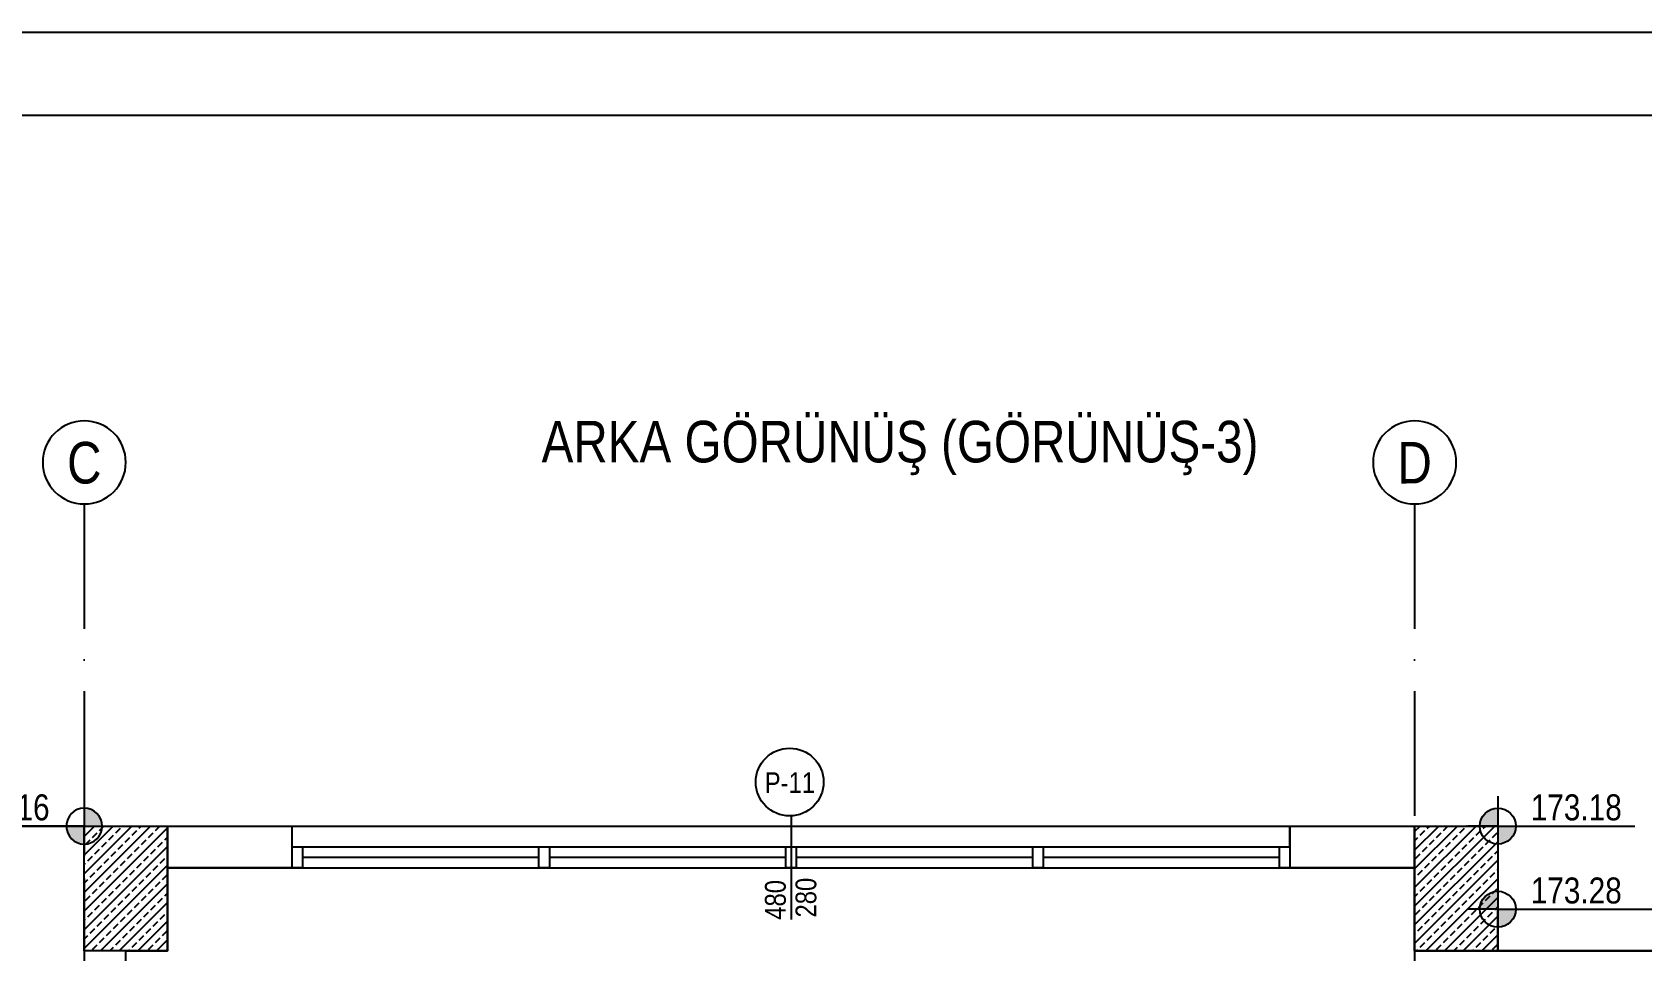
# Model space of a CAD drawing. Header units: millimetres. Extents: x 82776 to 137242, y 11666 to 27998.
# Drawn here: x 103082 to 103856, y 23112 to 23554 of the extents above; entities that cross this region are included whole.
import ezdxf
from ezdxf.enums import TextEntityAlignment as Align

# ---------------------------------------------------------------- set-up
doc = ezdxf.new("R2010")
doc.units = ezdxf.units.MM
doc.linetypes.add('ACAD_ISO10W100', pattern=[18, 12, -3, 0, -3])
doc.layers.add('0_IFC_Area', color=100, linetype='Continuous', plot=False)
for name, color, linetype in [('0_IFC_Elevation_5', 252, 'Continuous'), ('0_IFC_Grid', 14, 'ACAD_ISO10W100'), ('0_IFC_Grid_Text_100', 14, 'Continuous'), ('0_IFC_Hatch_Structure', 251, 'Continuous'), ('0_IFC_Legend_Viewport', 7, 'Continuous'), ('0_IFC_Notation_Level_200', 160, 'Continuous'), ('0_IFC_Notation_Section_50', 10, 'Continuous'), ('0_IFC_Window_Text', 60, 'Continuous'), ('1_IFC_Concrete_Section', 50, 'Continuous'), ('2_IFC_Wall', 130, 'Continuous'), ('3_IFC_Window', 136, 'Continuous')]:
    doc.layers.add(name, color=color, linetype=linetype)
doc.styles.add('ARIAL-NARROW', font='ARIALN.TTF')
doc.styles.add('IFC_TEXT', font='ARIALN.TTF')
pattern_1 = [(225, (-98017.972, -21881.323), (4.49012806, -4.49012806), []), (225, (-98022.462, -21881.323), (4.49012806, -4.49012806), [3.175, -1.5875])]

# ---------------------------------------------------------------- blocks, each defined once
blk = doc.blocks.new('*U48')
at = {"layer": '0_IFC_Legend_Viewport', "transparency": 33554687}
blk.add_lwpolyline([(-2913.29, 2920), (0, 2920), (0, 0), (-2913.29, 0)], close=True, dxfattribs=at)
at = {"style": 'IFC_TEXT'}
for tag, p in [('PAFTA', (-2283.68, 17.92)), ('KOT', (-1159.06, 17.96)), ('OLCEK', (-110.45, 17.91))]:
    blk.add_attdef(tag, p, '', height=35, dxfattribs=at)
blk = doc.blocks.new('B NK ST')
at = {"layer": '0_IFC_Hatch_Structure', "transparency": 33554687}
h = blk.add_hatch(dxfattribs=at)
h.set_pattern_fill('ANSI33', color=256, angle=180)
h.set_pattern_definition(pattern_1)
h.paths.add_polyline_path([(0, 1230), (40, 1230), (40, 1170), (0, 1170)])
h = blk.add_hatch(dxfattribs=at)
h.set_pattern_fill('ANSI33', color=256, angle=180)
h.set_pattern_definition(pattern_1)
h.paths.add_polyline_path([(639.99, 1230), (679.99, 1230), (679.99, 1170), (639.99, 1170)])
at = {"layer": '1_IFC_Concrete_Section'}
for points in [[(0, 1230), (40, 1230), (40, 1170), (0, 1170)], [(639.99, 1230), (679.99, 1230), (679.99, 1170), (639.99, 1170)]]:
    blk.add_lwpolyline(points, close=True, dxfattribs=at)
blk = doc.blocks.new('B ZK PLAN')
at = {"layer": '2_IFC_Wall', "elevation": 425.74}
for points in [[(0, 0), (599.99, 0), (599.99, -20), (0, -20)], [(639.99, -40), (1279.98, -40), (1279.98, -60), (639.99, -60)]]:
    blk.add_lwpolyline(points, close=True, dxfattribs=at)
blk = doc.blocks.new('B_ZK_NET ALAN')
at = {"layer": '0_IFC_Area'}
blk.add_lwpolyline([(1310.01, -640), (-20, -640), (-20, -40), (0, -40), (0, 0), (599.99, 0), (599.99, -40), (1310.01, -40)], close=True, dxfattribs=at)
blk = doc.blocks.new('0_IFC_AXIS_TEXT_100')
at = {"layer": '0_IFC_Grid_Text_100'}
blk.add_circle((0, 1000), 1000, dxfattribs=at)
at = {"layer": '0_IFC_Grid_Text_100', "style": 'IFC_TEXT'}
blk.add_attdef('AXIS_NO', text='', height=1000, dxfattribs=at).set_placement((0, 993), align=Align.MIDDLE_CENTER)
blk = doc.blocks.new('B_ZK AKS')
at = {"layer": '0_IFC_Grid', "ltscale": 5}
for points in [[(-2000, 155), (-2000, -1385)], [(-1360, 155), (-1360, -1385)], [(-2125, 0), (125, 0)]]:
    blk.add_lwpolyline(points, dxfattribs=at)
ref = blk.add_blockref('0_IFC_AXIS_TEXT_100', (-2000, 155), dxfattribs=dict(xscale=-0.02, yscale=0.02, zscale=0.02, rotation=0.0064968962269241))
ref.add_attrib('AXIS_NO', 'C', dxfattribs={"layer": '0_IFC_Grid_Text_100', "height": 20, "rotation": 0.0064969, "style": 'IFC_TEXT'}).set_placement((-2000.00225, 174.85432), align=Align.MIDDLE_CENTER)
ref = blk.add_blockref('0_IFC_AXIS_TEXT_100', (-1360, 155), dxfattribs=dict(xscale=-0.02, yscale=0.02, zscale=0.02, rotation=0.0064968962269241))
ref.add_attrib('AXIS_NO', 'D', dxfattribs={"layer": '0_IFC_Grid_Text_100', "height": 20, "rotation": 0.0064969, "style": 'IFC_TEXT'}).set_placement((-1360.00225, 174.85432), align=Align.MIDDLE_CENTER)
blk = doc.blocks.new('B_KESIT YERLERI')
at = {"layer": '0_IFC_Notation_Section_50', "transparency": 33554687, "insert": (220, 1425), "char_height": 20, "attachment_point": 1, "style": 'IFC_TEXT'}
blk.add_mtext_dynamic_manual_height_columns('\\pxql;ARKA GÖRÜNÜŞ (GÖRÜNÜŞ-3)', width=515.9971, gutter_width=12.5, heights=[0], dxfattribs=at)
blk = doc.blocks.new('PEN_280X480')
blk.add_wipeout([(-480, 0), (0, 0), (0, 20), (-480, 20)]).dxf.layer = '3_IFC_Window'
at = {"layer": '0_IFC_Elevation_5'}
blk.add_lwpolyline([(-480, 10), (-480, 20), (0, 20), (0, 10)], dxfattribs=at)
at = {"layer": '2_IFC_Wall'}
for points in [[(-480, 0), (-480, 20)], [(0, 0), (0, 20)]]:
    blk.add_lwpolyline(points, dxfattribs=at)
at = {"layer": '3_IFC_Window'}
blk.add_lwpolyline([(-480, 10), (-475, 10), (-475, 0), (-480, 0)], close=True, dxfattribs=at)
for points in [[(-475, 10), (0, 10)], [(-480, 0), (0, 0)], [(-475, 5), (0, 5)]]:
    blk.add_lwpolyline(points, dxfattribs=at)
for points in [[(-361.25, 0), (-356.25, 0), (-356.25, 10), (-361.25, 10)], [(-242.5, 0), (-237.5, 0), (-237.5, 10), (-242.5, 10)], [(-123.75, 0), (-118.75, 0), (-118.75, 10), (-123.75, 10)], [(-5, 0), (0, 0), (0, 10), (-5, 10)]]:
    blk.add_wipeout(points).dxf.layer = '3_IFC_Window'
for points in [[(-361.25, 10), (-356.25, 10), (-356.25, 0), (-361.25, 0)], [(-242.5, 10), (-237.5, 10), (-237.5, 0), (-242.5, 0)], [(-123.75, 10), (-118.75, 10), (-118.75, 0), (-123.75, 0)], [(-5, 10), (0, 10), (0, 0), (-5, 0)]]:
    blk.add_lwpolyline(points, close=True, dxfattribs=at)
blk = doc.blocks.new('*U1494')
at = {"layer": '0_IFC_Window_Text'}
blk.add_lwpolyline([(-32.61, -0.65), (-82.39, -0.65)], dxfattribs=at)
blk.add_circle((-16.31, 0), 16.31, dxfattribs=at)
at = {"layer": '0_IFC_Window_Text', "style": 'ARIAL-NARROW'}
blk.add_attdef('WINDOWTEXT', text='', height=10, rotation=270, dxfattribs=at).set_placement((-21.59, -0.1), align=Align.CENTER)
for tag, p in [('GENISLIK', (-82.54, 1.89)), ('YUKSEKLIK', (-81.47, -12.81))]:
    blk.add_attdef(tag, p, '', height=10, dxfattribs=at)
blk = doc.blocks.new('B ZK DOGRAMA')
blk.add_blockref('PEN_280X480', (580, 1210))
at = {"rotation": 90}
blk.add_blockref('*U1494', (339.35, 1267.5, 425.74), dxfattribs=at).add_auto_attribs({'YUKSEKLIK': '280', 'GENISLIK': '480', 'WINDOWTEXT': 'P-11'})
blk = doc.blocks.new('0_IFC_NOTATION_LEVEL_200')
at = {"layer": '0_IFC_Notation_Level_200'}
h = blk.add_hatch(color=256, dxfattribs=at)
h.dxf.hatch_style = 1
h.paths.add_polyline_path([(0, 0), (0, 576, 0.414214), (-576, 0)])
h.paths.add_polyline_path([(0, -576, 0.414214), (576, 0), (0, 0)])
for p, q in [((0, 960), (0, -960)), ((0, 0), (-960, 0)), ((0, 0), (4154, 0))]:
    blk.add_line(p, q, dxfattribs=at)
blk.add_circle((0, 0), 576, dxfattribs=at)
at = {"layer": '0_IFC_Notation_Level_200', "style": 'IFC_TEXT'}
for tag, p in [('LEVEL_ABOVE', (549, 185)), ('LEVEL_BELOW', (549, -1005))]:
    blk.add_attdef(tag, p, '', height=800, dxfattribs=at)
blk = doc.blocks.new('B KOSE KOTLARI')
ref = blk.add_blockref('0_IFC_NOTATION_LEVEL_200', (0, 0), dxfattribs=dict(xscale=-0.015, yscale=0.015, zscale=0.015))
ref.add_attrib('LEVEL_ABOVE', '173.16', (-60.48, 2.78), dxfattribs={"layer": '0_IFC_Notation_Level_200', "height": 12.5, "rotation": 0, "style": 'IFC_TEXT'})
ref = blk.add_blockref('0_IFC_NOTATION_LEVEL_200', (679.99, 0), dxfattribs=dict(xscale=0.015, yscale=0.015, zscale=0.015))
ref.add_attrib('LEVEL_ABOVE', '173.18', (695.84, 2.78), dxfattribs={"layer": '0_IFC_Notation_Level_200', "height": 12.5, "rotation": 360, "style": 'IFC_TEXT'})
ref = blk.add_blockref('0_IFC_NOTATION_LEVEL_200', (679.99, -40, 425.74), dxfattribs=dict(xscale=0.015, yscale=0.015, zscale=0.015))
ref.add_attrib('LEVEL_ABOVE', '173.28', (695.84, -37.22, 425.74), dxfattribs={"layer": '0_IFC_Notation_Level_200', "height": 12.5, "rotation": 360, "style": 'IFC_TEXT'})

msp = doc.modelspace()

# ---------------------------------------------------------------- linework, layer by layer
msp.add_lwpolyline([(82776.39, 23553.56), (82776.39, 20553.56), (135318.54, 20553.34), (135318.54, 23553.34)], close=True)

# ---------------------------------------------------------------- block references
for name, p in [('*U48', (105611.41, 20593.56)), ('B_ZK AKS', (105106.78, 23171.55, -425.74)), ('B NK ST', (103106.78, 21941.55, -425.74))]:
    msp.add_blockref(name, p)

# ---------------------------------------------------------------- next in the draw order: block references
msp.add_blockref('B ZK PLAN', (103146.78, 23171.55, -425.74))

# ---------------------------------------------------------------- next in the draw order: block references
for name, p in [('B_KESIT YERLERI', (103106.78, 21941.55)), ('B_ZK_NET ALAN', (103146.78, 23151.55))]:
    msp.add_blockref(name, p)

# ---------------------------------------------------------------- next in the draw order: block references
msp.add_blockref('B ZK DOGRAMA', (103106.78, 21941.55, -425.74))

# ---------------------------------------------------------------- next in the draw order: block references
msp.add_blockref('B KOSE KOTLARI', (103106.78, 23171.55, -425.74))

doc.saveas('drawing.dxf')
